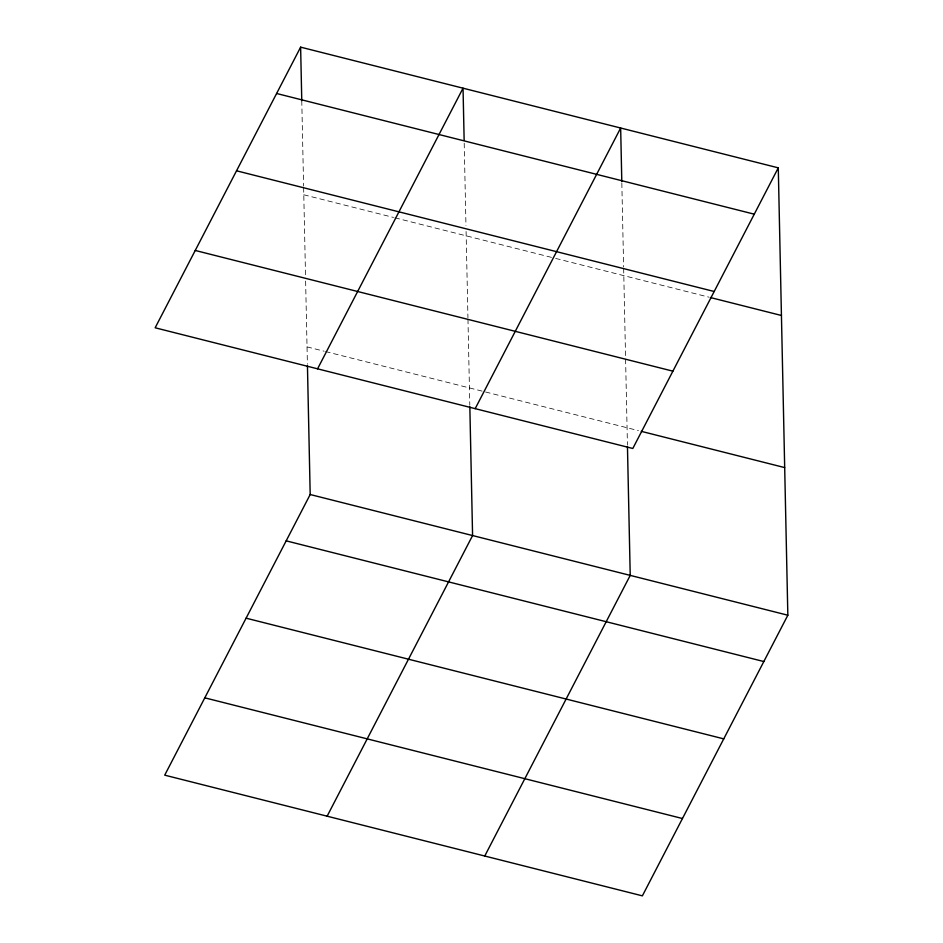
<?xml version="1.0" encoding="UTF-8"?>
<svg xmlns="http://www.w3.org/2000/svg" width="943" height="943" viewBox="0 0 943 943"><rect width="100%" height="100%" fill="white"/><g stroke="black" fill="none" stroke-linecap="round" stroke-linejoin="round"><path stroke-width="0.71" stroke-dasharray="4.71 3.54" d="M303.787 194.777L393.537 217.456M394.952 217.821L554.225 258.064M555.651 258.417L709.018 297.175M307.029 346.883L324.133 351.209M325.559 351.562L638.423 430.621M621.826 183.013L623.629 266.963M623.653 268.413L627.437 445.12M464.204 143.183L465.972 225.683M466.09 231.471L467.94 317.72M467.964 319.182L469.803 405.29M301.772 100.701L303.599 186.101M303.634 187.551L305.508 275.226M305.626 281.073L307.406 364.257"/><path stroke-width="1.41" d="M300.628 47.15L155.159 327.787L632.812 448.479L778.281 167.842L300.628 47.15L301.772 100.701M317.567 368.819L463.037 88.182L464.145 140.295M307.442 365.707L310.188 494.521L164.719 775.158L642.372 895.85L787.841 615.213L778.281 167.842M475.189 408.649L620.659 128.012L621.802 181.563M327.127 816.19L472.584 535.553L469.838 406.739M484.749 856.02L630.219 575.383L627.46 446.569M276.617 93.487L754.27 214.179M236.54 170.801L714.181 291.493M710.433 297.54L781.429 315.481M195.236 250.461L672.889 371.165M641.264 431.34L784.682 467.587M310.188 494.521L787.841 615.213M286.177 540.846L763.818 661.538M246.088 618.172L723.741 738.864M204.796 697.832L682.449 818.524"/></g></svg>
